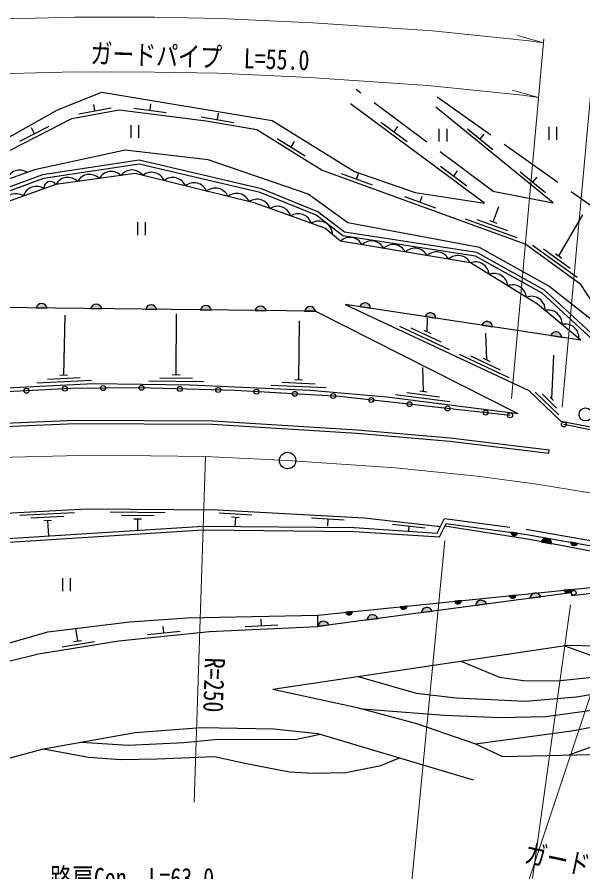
# Model space of a CAD drawing. Units: millimetres, scale not verified. Extents: x 40000 to 680000, y 20000 to 380000.
# Drawn here: x 444436 to 496053, y 259712 to 337708 of the extents above; entities that cross this region are included whole.
import ezdxf
from ezdxf.enums import TextEntityAlignment as Align

# ---------------------------------------------------------------- set-up
doc = ezdxf.new("R2010")
doc.units = ezdxf.units.MM
doc.header["$LTSCALE"] = 1000
doc.linetypes.add('CHAIN', pattern=[18.5, 12, -1.5, 3.5, -1.5])
doc.linetypes.add('DASHED', pattern=[7.5, 6, -1.5])
for name, color, linetype, lineweight in [('M-BGD', 7, 'Continuous', 25), ('M-BMK', 2, 'CHAIN', 13), ('M-BMK-SRVR', 3, 'Continuous', 25), ('M-STR-HTXT', 7, 'Continuous', 13)]:
    doc.layers.add(name, color=color, linetype=linetype, lineweight=lineweight)
doc.styles.add('ＭＳ ゴシック', font='')
doc.styles.get('ＭＳ ゴシック').set_extended_font_data('MS Gothic')

msp = doc.modelspace()

# ---------------------------------------------------------------- hatches: boundary and pattern name
at = {"layer": 'M-BGD'}
for points in [[(446165, 311178, -0.82183), (447156, 311166)], [(451165, 311119, -0.82183), (452156, 311107)], [(456165, 311060, -0.82183), (457155, 311048)], [(461164, 311001, -0.82183), (462155, 310989)], [(466164, 310942, -0.82183), (467155, 310930)], [(470668, 310889, -0.82183), (471659, 310877)], [(475700, 311295, -0.82183), (476680, 311146)], [(481653, 310393, -0.82183), (482633, 310244)], [(486825, 309609, -0.82183), (487805, 309461)], [(493142, 308652, -0.82183), (494122, 308504)], [(490093, 290620), (489472, 290703, 0.84072)], [(492235, 289834, -0.82183), (493208, 289649)], [(494943, 289799), (495559, 289690, -0.84072)], [(494316, 285409), (494938, 285472, -0.84072)], [(489964, 284969), (489341, 284906, 0.84072)], [(491219, 284687, -0.82183), (492201, 284817)], [(479392, 283901), (480014, 283964, -0.84072)], [(484366, 284403), (484989, 284466, -0.84072)], [(486262, 284026, -0.82183), (487245, 284157)], [(474417, 283398), (475040, 283461, -0.84072)], [(476350, 282706, -0.82183), (477332, 282837)], [(481306, 283366, -0.82183), (482288, 283497)], [(471885, 282112, -0.82183), (472867, 282242)]]:
    msp.add_hatch(color=256, dxfattribs=at).paths.add_polyline_path(points)

# ---------------------------------------------------------------- linework, layer by layer
at = {"layer": 'M-BGD', "linetype": 'DASHED'}
msp.add_line((487849, 321834), (475371, 331089), dxfattribs=at)
at = {"layer": 'M-BGD'}
for p, q in [((450061, 328882), (453012, 329419)), ((451537, 329151), (451429, 329741)), ((455073, 329385), (458049, 329002)), ((456561, 329193), (456638, 329788)), ((461237, 328613), (464194, 328104)), ((462716, 328358), (462817, 328950)), ((444696, 326373), (447365, 327743)), ((446030, 327058), (445756, 327592)), ((454805, 327851), (454805, 326677)), ((455505, 327851), (455505, 326677)), ((477619, 328133), (480028, 326345)), ((478824, 327239), (479182, 327721)), ((492952, 327683), (492952, 326509)), ((493652, 327683), (493652, 326509)), ((482925, 327520), (482925, 326346)), ((483625, 327520), (483625, 326346)), ((485512, 327523), (487837, 325627)), ((486674, 326575), (487053, 327040)), ((468158, 326638), (470710, 325059)), ((469434, 325849), (469750, 326359)), ((446027, 323771), (427196, 317054)), ((483061, 324094), (485470, 322306)), ((473994, 323435), (476813, 322409)), ((475404, 322922), (475609, 323486)), ((484265, 323200), (484623, 323682)), ((490329, 323595), (492654, 321700)), ((491491, 322647), (491870, 323112)), ((481197, 320812), (481402, 321375)), ((479787, 321325), (482606, 320298)), ((487874, 319018), (488387, 320427)), ((485319, 319310), (490017, 317598)), ((486362, 319249), (489180, 318222)), ((487545, 319138), (488202, 318898)), ((493843, 315920), (496052, 319675)), ((455408, 318986), (455408, 317813)), ((456108, 318986), (456108, 317813)), ((491466, 316900), (495516, 313968)), ((492452, 316557), (494882, 314797)), ((493560, 316125), (494127, 315715)), ((471659, 310877), (424767, 311430)), ((495860, 308240), (474354, 311499)), ((475700, 311295), (476680, 311146)), ((446165, 311178), (447156, 311166)), ((448689, 305049), (448832, 310524)), ((451165, 311119), (452156, 311107)), ((456165, 311060), (457155, 311048)), ((458949, 305084), (458969, 310618)), ((461164, 311001), (462155, 310989)), ((466164, 310942), (467155, 310930)), ((470668, 310889), (471659, 310877)), ((471659, 310877), (490123, 301529)), ((470132, 304615), (470201, 310003)), ((481653, 310393), (482633, 310244)), ((481853, 308979), (481868, 310239)), ((479335, 309496), (483863, 307375)), ((480368, 309344), (483084, 308071)), ((481536, 309128), (482170, 308831)), ((486825, 309609), (487805, 309461)), ((487274, 306440), (487189, 308854)), ((493142, 308652), (494122, 308504)), ((484755, 306957), (489283, 304836)), ((485788, 306804), (488505, 305532)), ((486957, 306588), (487591, 306291)), ((493208, 302881), (493413, 306858)), ((448340, 305032), (449039, 305067)), ((458599, 305089), (459299, 305080)), ((481510, 303547), (481453, 305736)), ((446222, 304327), (451216, 304574)), ((447206, 304676), (450202, 304824)), ((456442, 304517), (461441, 304451)), ((457446, 304804), (460445, 304764)), ((468620, 304384), (471617, 304247)), ((469783, 304631), (470482, 304599)), ((467608, 304130), (472602, 303902)), ((479984, 303441), (482960, 303058)), ((481163, 303592), (481857, 303502)), ((491713, 303494), (493867, 301406)), ((478954, 303272), (483913, 302632)), ((492353, 303292), (493645, 302039)), ((493057, 303027), (493359, 302735)), ((492946, 297923), (492982, 298221)), ((449680, 292489), (444687, 292221)), ((457939, 292485), (452939, 292532)), ((448697, 292136), (445701, 291975)), ((447565, 291775), (446866, 291737)), ((447215, 291756), (447290, 290368)), ((456936, 292195), (453936, 292223)), ((455783, 291905), (455083, 291912)), ((455433, 291909), (455424, 290883)), ((465861, 292271), (462865, 292432)), ((464696, 292033), (463997, 292071)), ((464347, 292052), (464303, 291233)), ((474276, 291816), (471280, 291978)), ((472778, 291897), (472746, 291298)), ((481669, 291077), (478689, 291419)), ((480179, 291248), (480128, 290804)), ((490093, 290620), (489472, 290703)), ((492235, 289834), (493208, 289649)), ((495559, 289690), (494943, 289799)), ((448590, 286502), (448590, 285329)), ((449290, 286502), (449290, 285329)), ((494938, 285472), (494316, 285409)), ((489964, 284969), (489341, 284906)), ((491219, 284687), (492201, 284817)), ((480014, 283964), (479392, 283901)), ((484989, 284466), (484366, 284403)), ((486262, 284026), (487245, 284157)), ((471885, 282112), (471868, 283140)), ((475040, 283461), (474417, 283398)), ((481306, 283366), (482288, 283497)), ((466736, 282178), (466708, 282777)), ((476350, 282706), (477332, 282837)), ((449967, 280783), (449784, 281922)), ((456336, 281361), (459319, 281679)), ((457827, 281520), (457764, 282116)), ((465237, 282110), (468234, 282246)), ((471885, 282112), (472867, 282242)), ((449622, 280728), (450313, 280839)), ((448534, 280249), (451496, 280725))]:
    msp.add_line(p, q, dxfattribs=at)
for points in [[(420666, 313451), (422244, 315768), (444082, 326976), (448130, 329246), (452170, 330846), (467703, 328271), (475231, 323626), (480758, 321717), (487074, 320742), (474860, 329808)], [(419555, 311134), (427196, 317054), (449418, 328460), (453762, 329251), (461685, 328231), (466294, 327439), (472259, 323748), (490852, 316975), (495779, 313407), (498968, 308529)], [(487849, 321834), (493345, 320749), (482641, 329477)], [(552374, 288857), (536092, 296030), (516779, 303132), (506689, 305708), (498661, 308641), (492941, 313143), (486620, 316700), (474595, 318927), (471001, 321563), (461855, 324692), (454307, 325577), (446027, 323771)], [(505691, 305324), (497509, 308241), (492546, 312806), (486382, 316228), (474294, 318088), (471880, 319926), (466725, 322031), (455582, 324645), (446753, 323321), (427074, 316082), (421607, 312089), (413796, 305535)], [(505594, 304992), (497327, 307940), (492343, 312524), (486268, 315896), (474155, 317760), (471707, 319624), (466620, 321701), (455567, 324294), (446839, 322985), (427239, 315775), (421820, 311817), (413729, 305029)], [(495860, 308240), (491916, 311521), (485789, 315280), (473935, 317268), (472508, 318445), (466159, 320728), (455219, 323438), (447970, 322438), (428062, 315325), (421632, 310658)], [(474354, 311499), (491134, 303637), (494029, 300832), (511862, 297456), (527343, 293641), (540237, 289967), (568226, 280565)], [(423920, 310556), (434297, 303436), (451419, 304283), (460221, 304167), (471162, 303667), (478170, 303070), (490123, 301529)], [(489408, 301367), (473842, 303098), (464333, 303640), (455578, 303883), (449321, 303829), (434808, 303063)], [(433923, 300266), (449770, 300927), (462282, 300876), (475452, 300035), (483947, 299310), (492982, 298221)], [(433936, 299967), (449776, 300627), (462272, 300576), (475429, 299736), (483916, 299011), (492946, 297923)], [(567416, 280602), (542792, 288874), (528483, 292950), (515055, 296348), (494314, 300534)], [(413283, 290529), (419800, 291188), (450839, 292852), (462724, 292740), (476084, 292019), (483063, 291219)], [(412585, 267685), (413369, 271160), (414219, 272340), (416082, 288394), (461405, 291261), (475193, 291126), (482770, 290632), (483437, 291972)], [(412919, 267610), (413688, 271016), (414550, 272212), (416390, 288070), (461414, 290918), (475181, 290784), (482976, 290275), (483583, 291497)], [(505814, 287257), (491183, 290033), (483459, 291247)], [(483583, 291497), (490952, 290504), (507569, 287569), (520483, 284278), (538517, 278606), (549852, 274952), (564897, 269913)], [(471868, 283140), (497066, 285687), (505045, 287403)], [(494981, 285188), (495003, 284923), (496895, 285137), (505814, 287257)], [(494952, 285473), (494981, 285188), (471885, 282112)], [(419829, 268122), (423001, 271071), (426855, 273818), (430900, 275943), (435418, 277934), (440570, 279708), (447227, 281607), (454725, 282532), (459943, 282882), (471868, 283140)], [(467754, 276386), (494644, 280387), (497414, 280333), (513854, 283567), (523047, 282542), (530559, 280096), (532805, 279159), (546014, 273817)], [(423402, 266144), (425968, 269758), (429096, 272659), (432211, 274651), (436614, 276862), (440958, 278284), (446397, 279601), (453728, 280781), (461991, 281662), (471885, 282112)], [(494407, 280352), (498090, 278995), (500197, 279117), (505280, 280135), (508362, 280605), (512380, 280901), (517270, 280596), (522821, 279751), (527680, 278558), (531550, 277276), (536918, 275028), (544959, 271316), (556304, 265906), (562723, 262902)], [(484921, 278940), (488433, 277485), (490599, 277184), (493697, 277149), (506298, 278449), (513739, 279033), (518131, 279049), (523671, 278049), (529600, 276704), (534608, 275102), (539564, 272978), (543273, 271305), (551392, 267399), (556639, 264515), (562259, 261412)], [(475545, 277545), (480838, 276011), (484490, 275593), (490813, 275303), (495473, 275683), (500670, 276573), (506823, 277519), (511256, 277973), (516881, 277991), (519406, 277901), (526474, 276720), (532315, 275011), (538875, 272740), (544537, 270158), (550410, 266856), (561973, 260496)], [(475921, 274597), (483433, 274000), (488442, 273794), (492658, 273887), (501497, 275105), (506594, 276248), (509555, 276772), (516745, 276980), (523323, 276324), (528374, 275384), (533153, 273848), (538219, 271896), (545866, 268505), (548427, 267231), (552461, 264698), (555870, 262773), (561672, 259528)], [(467754, 276386), (475458, 274722), (480884, 273256), (486246, 271398), (488720, 270250), (518574, 270897), (519756, 270611), (521694, 269481), (522555, 268332), (522797, 267385), (522752, 266241), (522548, 265521), (522011, 264601), (519453, 262238), (516056, 260227)], [(486246, 271398), (495018, 272574), (508209, 275010), (513355, 275435), (522181, 275280), (528888, 274468), (533014, 273015), (540224, 269885), (547012, 266867), (561397, 258645)], [(494806, 270382), (501212, 272748), (506666, 273410), (515346, 273935), (525482, 273506), (533788, 271400), (541852, 268109), (547374, 265339), (554625, 261555), (561059, 257560)], [(436328, 268125), (446854, 270936), (455202, 272430), (461229, 272888), (467863, 272769), (471868, 272351), (486042, 268126)], [(450316, 271555), (454580, 271281), (459684, 271513), (462788, 271836), (469790, 271795), (472076, 272289)], [(446854, 270936), (450936, 270167), (453861, 269964), (457217, 270035), (462444, 270227), (465378, 269588), (469288, 268847), (471431, 268725), (474412, 268776), (477631, 269415), (479309, 270132)]]:
    msp.add_lwpolyline(points, dxfattribs=at)
at = {"layer": 'M-BGD', "linetype": 'DASHED'}
for points in [[(482743, 330438), (499140, 318851), (502396, 322383)], [(483437, 291972), (491022, 290951), (507664, 288011), (520607, 284713), (538654, 279036), (549993, 275381), (565041, 270342)]]:
    msp.add_lwpolyline(points, dxfattribs=at)
at = {"layer": 'M-BGD'}
for centre, radius in [((445293, 303616), 225), ((448788, 303801), 225), ((452287, 303855), 225), ((455787, 303878), 225), ((459286, 303780), 225), ((462784, 303683), 225), ((466281, 303529), 225), ((469775, 303330), 225), ((473269, 303130), 225), ((476751, 302774), 225), ((480229, 302388), 225), ((483708, 302001), 225), ((496300, 301457), 600), ((487186, 301614), 225), ((489408, 301367), 225), ((494314, 300534), 225), ((495208, 285172), 225)]:
    msp.add_circle(centre, radius, dxfattribs=at)
for centre, radius, start, end in [((444666, 322490), 1250, 56.50223, 162.76244), ((454914, 322508), 1250, 37.44085, 143.1301), ((449063, 321831), 1250, 44.72779, 150.98799), ((451044, 322105), 1250, 44.72779, 150.98799), ((453026, 322378), 1250, 44.72779, 150.98799), ((456696, 322299), 1250, 22.95789, 129.21809), ((458638, 321819), 1250, 22.95789, 129.21809), ((446207, 321011), 1250, 56.53189, 162.79209), ((447477, 322122), 585, 32.66253, 186.66145), ((460579, 321338), 1250, 22.95789, 129.21809), ((444323, 320338), 1250, 56.53189, 162.79209), ((462520, 320857), 1250, 22.95789, 129.21809), ((464462, 320376), 1250, 22.95789, 129.21809), ((466327, 319838), 1250, 18.87626, 124.86457), ((468197, 319198), 1250, 17.08764, 123.34785), ((470079, 318521), 1250, 17.08764, 123.34785), ((471961, 317844), 1250, 0.94624, 123.34785), ((474797, 316363), 1250, 27.34925, 133.60946), ((476770, 316032), 1250, 27.34925, 133.60946), ((478742, 315701), 1250, 27.34925, 133.60946), ((480724, 315369), 1250, 27.34925, 133.60946), ((482697, 315038), 1250, 27.34925, 133.60946), ((484669, 314707), 1250, 27.34925, 133.60946), ((486249, 314118), 1250, 5.33874, 111.59894), ((487954, 313072), 1250, 5.33874, 111.59894), ((489658, 312026), 1250, 5.33874, 111.59894), ((491363, 310980), 1250, 358.2293, 111.59894), ((446660, 311074), 505, 10.49592, 168.15411), ((451659, 311015), 505, 10.49592, 168.15411), ((456659, 310956), 505, 10.49592, 168.15411), ((461658, 310897), 505, 10.49592, 168.15411), ((466658, 310838), 505, 10.49592, 168.15411), ((471162, 310785), 505, 10.49592, 168.15411), ((476175, 311124), 505, 2.55573, 160.21392), ((482128, 310222), 505, 2.55573, 160.21392), ((492902, 309725), 1250, 357.11693, 103.37714), ((487300, 309438), 505, 2.55573, 160.21392), ((494439, 308446), 1250, 357.11693, 103.37714), ((493617, 308481), 505, 2.55573, 160.21392), ((489790, 290715), 318, 182.21845, 342.43618), ((492703, 289645), 505, 0.42614, 158.08433), ((495260, 289798), 318, 179.87318, 340.09091), ((494622, 285495), 318, 195.66148, 355.87922), ((489647, 284992), 318, 195.66148, 355.87922), ((491723, 284655), 505, 18.7568, 176.41499), ((479698, 283987), 318, 195.66148, 355.87922), ((484672, 284489), 318, 195.66148, 355.87922), ((486766, 283995), 505, 18.7568, 176.41499), ((474723, 283484), 318, 195.66148, 355.87922), ((476854, 282675), 505, 18.7568, 176.41499), ((481810, 283335), 505, 18.7568, 176.41499), ((472389, 282080), 505, 18.7568, 176.41499)]:
    msp.add_arc(centre, radius, start, end, dxfattribs=at)
at = {"layer": 'M-BMK'}
msp.add_lwpolyline([(390559, 291706), (404563, 294002), (410940, 294979), (418699, 295803), (425672, 296510), (432429, 297068), (441564, 297487), (450146, 297707), (456619, 297689), (461620, 297605), (469114, 297248), (478928, 296591), (486422, 295817), (491837, 295093), (501875, 293442), (507392, 292283), (516040, 290225), (527414, 287180), (532439, 285727), (540204, 283153), (566313, 274425)], dxfattribs=at)
at = {"layer": 'M-BMK-SRVR'}
msp.add_circle((469114, 297248), 750, dxfattribs=at)
at = {"layer": 'M-STR-HTXT'}
for p, q in [((489536, 302910), (492489, 335727)), ((492456, 335366), (490092, 336027)), ((494159, 302127), (497176, 335201)), ((492008, 330381), (489643, 331042)), ((461620, 297605), (460602, 266077)), ((483454, 289944), (480124, 255616)), ((494929, 284073), (491443, 259110))]:
    msp.add_line(p, q, dxfattribs=at)
for points in [[(420357, 336176), (422008, 336343), (429865, 336993), (440137, 337464), (449688, 337708), (457010, 337688), (462908, 337589), (471401, 337185), (482321, 336454), (491130, 335543), (492456, 335366)], [(432093, 332090), (440315, 332466), (449745, 332708), (456961, 332688), (462747, 332591), (471115, 332193), (481897, 331471), (490541, 330577), (492008, 330381)], [(497617, 278497), (486706, 245722), (450644, 245722)]]:
    msp.add_lwpolyline(points, dxfattribs=at)

# ---------------------------------------------------------------- texts
at = {"layer": 'M-STR-HTXT', "style": 'ＭＳ ゴシック', "width": 0.8}
for s, rotation, p in [('ガードパイプ\u3000L=55.0 ', 358.13, (461568, 332611)), ('R=250', 268.151, (460948, 276809)), ('ガードレール', 348.135, (496372, 258834))]:
    msp.add_text(s, height=1833, rotation=rotation, dxfattribs=at).set_placement(p, align=Align.BOTTOM_CENTER)
msp.add_text('路肩Con  L=63.0 ', height=1833, dxfattribs=at).set_placement((455423, 257692), align=Align.BOTTOM_CENTER)

doc.saveas('drawing.dxf')
